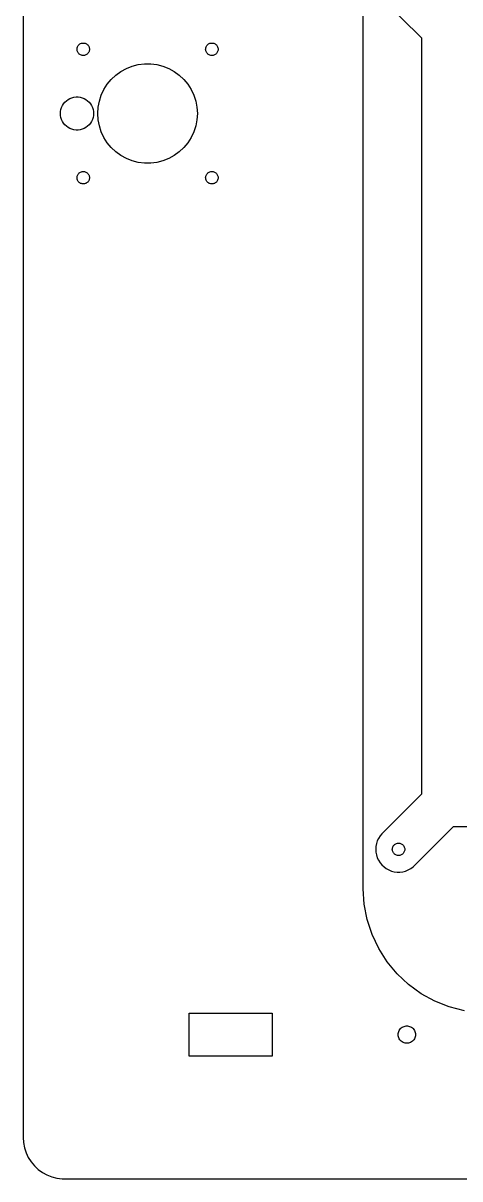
# Model space of a CAD drawing. Header units: millimetres. Extents: x -480 to 480, y 5 to 490.
# Drawn here: x 10 to 115.3, y 10 to 288.8 of the extents above; entities that cross this region are included whole.
import ezdxf

# ---------------------------------------------------------------- set-up
doc = ezdxf.new("R2010")
doc.units = ezdxf.units.MM
doc.layers.add('LANDS_plates_layer_1', color=1, linetype='Continuous')

msp = doc.modelspace()

# ---------------------------------------------------------------- linework, layer by layer
at = {"layer": 'LANDS_plates_layer_1'}
for points in [[(10, 440), (10, 20), (10, 20), (10.0788, 18.7467), (10.0788, 18.7467), (10.3142, 17.5131), (10.3142, 17.5131), (10.7022, 16.3187), (10.7022, 16.3187), (11.2369, 15.1824), (11.2369, 15.1824), (11.9098, 14.1221), (11.9098, 14.1221), (12.7103, 13.1545), (12.7103, 13.1545), (13.6257, 12.2949), (13.6257, 12.2949), (14.6417, 11.5567), (14.6417, 11.5567), (15.7422, 10.9517), (15.7422, 10.9517), (16.9098, 10.4894), (16.9098, 10.4894), (18.1262, 10.1771), (18.1262, 10.1771), (19.3721, 10.0197), (19.3721, 10.0197), (20, 10.0197), (20, 10.0197), (20, 10), (20, 10), (390, 10)], [(116.379, 50.5314), (112.729, 51.4683), (112.729, 51.4683), (109.227, 52.8552), (109.227, 52.8552), (105.925, 54.6702), (105.925, 54.6702), (102.877, 56.8846), (102.877, 56.8846), (100.131, 59.4636), (100.131, 59.4636), (97.7295, 62.3664), (97.7295, 62.3664), (95.7108, 65.5474), (95.7108, 65.5474), (94.1067, 68.9563), (94.1067, 68.9563), (92.9425, 72.5393), (92.9425, 72.5393), (92.2366, 76.24), (92.2366, 76.24), (92, 80), (92, 80), (92, 380)], [(96.4907, 294.735), (106, 285.226), (106, 285.226), (106, 102.774), (106, 102.774), (96.4907, 93.265), (96.4907, 93.265), (96.0504, 92.7328), (96.0504, 92.7328), (95.6803, 92.1496), (95.6803, 92.1496), (95.3862, 91.5247), (95.3862, 91.5247), (95.1728, 90.8678), (95.1728, 90.8678), (95.0434, 90.1893), (95.0434, 90.1893), (95, 89.5), (95, 89.5), (95.0434, 88.8107), (95.0434, 88.8107), (95.1728, 88.1322), (95.1728, 88.1322), (95.3862, 87.4753), (95.3862, 87.4753), (95.6803, 86.8503), (95.6803, 86.8503), (96.0504, 86.2672), (96.0504, 86.2672), (96.4907, 85.735), (96.4907, 85.735), (96.9942, 85.2622), (96.9942, 85.2622), (97.5529, 84.8562), (97.5529, 84.8562), (98.1582, 84.5234), (98.1582, 84.5234), (98.8004, 84.2692), (98.8004, 84.2692), (99.4694, 84.0974), (99.4694, 84.0974), (100.155, 84.0108), (100.155, 84.0108), (100.845, 84.0108), (100.845, 84.0108), (101.531, 84.0974)], [(24.4058, 281.003), (24.2189, 281.027), (24.2189, 281.027), (24.0365, 281.073), (24.0365, 281.073), (23.8613, 281.143), (23.8613, 281.143), (23.6963, 281.234), (23.6963, 281.234), (23.5439, 281.344), (23.5439, 281.344), (23.4066, 281.473), (23.4066, 281.473), (23.2865, 281.618), (23.2865, 281.618), (23.1855, 281.777), (23.1855, 281.777), (23.1053, 281.948), (23.1053, 281.948), (23.0471, 282.127), (23.0471, 282.127), (23.0118, 282.312), (23.0118, 282.312), (23, 282.5), (23, 282.5), (23.0118, 282.688), (23.0118, 282.688), (23.0471, 282.873), (23.0471, 282.873), (23.1053, 283.052), (23.1053, 283.052), (23.1855, 283.223), (23.1855, 283.223), (23.2865, 283.382), (23.2865, 283.382), (23.4066, 283.527), (23.4066, 283.527), (23.5439, 283.656), (23.5439, 283.656), (23.6963, 283.766), (23.6963, 283.766), (23.8613, 283.857), (23.8613, 283.857), (24.0365, 283.927), (24.0365, 283.927), (24.2189, 283.973), (24.2189, 283.973), (24.4058, 283.997), (24.4058, 283.997), (24.5942, 283.997), (24.5942, 283.997), (24.7811, 283.973), (24.7811, 283.973), (24.9635, 283.927), (24.9635, 283.927), (25.1387, 283.857), (25.1387, 283.857), (25.3037, 283.766), (25.3037, 283.766), (25.4561, 283.656), (25.4561, 283.656), (25.5934, 283.527), (25.5934, 283.527), (25.7135, 283.382), (25.7135, 283.382), (25.8145, 283.223), (25.8145, 283.223), (25.8947, 283.052), (25.8947, 283.052), (25.9529, 282.873), (25.9529, 282.873), (25.9882, 282.688), (25.9882, 282.688), (26, 282.5), (26, 282.5), (25.9882, 282.312), (25.9882, 282.312), (25.9529, 282.127), (25.9529, 282.127), (25.8947, 281.948), (25.8947, 281.948), (25.8145, 281.777), (25.8145, 281.777), (25.7135, 281.618), (25.7135, 281.618), (25.5934, 281.473), (25.5934, 281.473), (25.4561, 281.344), (25.4561, 281.344), (25.3037, 281.234), (25.3037, 281.234), (25.1387, 281.143), (25.1387, 281.143), (24.9635, 281.073), (24.9635, 281.073), (24.7811, 281.027), (24.7811, 281.027), (24.5942, 281.003), (24.5942, 281.003), (24.4058, 281.003)], [(55.4058, 281.003), (55.2189, 281.027), (55.2189, 281.027), (55.0365, 281.073), (55.0365, 281.073), (54.8613, 281.143), (54.8613, 281.143), (54.6963, 281.234), (54.6963, 281.234), (54.5439, 281.344), (54.5439, 281.344), (54.4065, 281.473), (54.4065, 281.473), (54.2865, 281.618), (54.2865, 281.618), (54.1855, 281.777), (54.1855, 281.777), (54.1053, 281.948), (54.1053, 281.948), (54.0471, 282.127), (54.0471, 282.127), (54.0118, 282.312), (54.0118, 282.312), (54, 282.5), (54, 282.5), (54.0118, 282.688), (54.0118, 282.688), (54.0471, 282.873), (54.0471, 282.873), (54.1053, 283.052), (54.1053, 283.052), (54.1855, 283.223), (54.1855, 283.223), (54.2865, 283.382), (54.2865, 283.382), (54.4065, 283.527), (54.4065, 283.527), (54.5439, 283.656), (54.5439, 283.656), (54.6963, 283.766), (54.6963, 283.766), (54.8613, 283.857), (54.8613, 283.857), (55.0365, 283.927), (55.0365, 283.927), (55.2189, 283.973), (55.2189, 283.973), (55.4058, 283.997), (55.4058, 283.997), (55.5942, 283.997), (55.5942, 283.997), (55.7811, 283.973), (55.7811, 283.973), (55.9635, 283.927), (55.9635, 283.927), (56.1387, 283.857), (56.1387, 283.857), (56.3037, 283.766), (56.3037, 283.766), (56.4561, 283.656), (56.4561, 283.656), (56.5934, 283.527), (56.5934, 283.527), (56.7135, 283.382), (56.7135, 283.382), (56.8145, 283.223), (56.8145, 283.223), (56.8947, 283.052), (56.8947, 283.052), (56.9529, 282.873), (56.9529, 282.873), (56.9882, 282.688), (56.9882, 282.688), (57, 282.5), (57, 282.5), (56.9882, 282.312), (56.9882, 282.312), (56.9529, 282.127), (56.9529, 282.127), (56.8947, 281.948), (56.8947, 281.948), (56.8145, 281.777), (56.8145, 281.777), (56.7135, 281.618), (56.7135, 281.618), (56.5934, 281.473), (56.5934, 281.473), (56.4561, 281.344), (56.4561, 281.344), (56.3037, 281.234), (56.3037, 281.234), (56.1387, 281.143), (56.1387, 281.143), (55.9635, 281.073), (55.9635, 281.073), (55.7811, 281.027), (55.7811, 281.027), (55.5942, 281.003), (55.5942, 281.003), (55.4058, 281.003)], [(39.2465, 255.024), (37.7514, 255.213), (37.7514, 255.213), (36.2918, 255.587), (36.2918, 255.587), (34.8907, 256.142), (34.8907, 256.142), (33.5701, 256.868), (33.5701, 256.868), (32.3509, 257.754), (32.3509, 257.754), (31.2524, 258.785), (31.2524, 258.785), (30.2918, 259.947), (30.2918, 259.947), (29.4843, 261.219), (29.4843, 261.219), (28.8427, 262.583), (28.8427, 262.583), (28.377, 264.016), (28.377, 264.016), (28.0946, 265.496), (28.0946, 265.496), (28, 267), (28, 267), (28.0946, 268.504), (28.0946, 268.504), (28.377, 269.984), (28.377, 269.984), (28.8427, 271.417), (28.8427, 271.417), (29.4843, 272.781), (29.4843, 272.781), (30.2918, 274.053), (30.2918, 274.053), (31.2524, 275.215), (31.2524, 275.215), (32.3509, 276.246), (32.3509, 276.246), (33.5701, 277.132), (33.5701, 277.132), (34.8907, 277.858), (34.8907, 277.858), (36.2918, 278.413), (36.2918, 278.413), (37.7514, 278.787), (37.7514, 278.787), (39.2465, 278.976), (39.2465, 278.976), (40.7535, 278.976), (40.7535, 278.976), (42.2486, 278.787), (42.2486, 278.787), (43.7082, 278.413), (43.7082, 278.413), (45.1093, 277.858), (45.1093, 277.858), (46.4299, 277.132), (46.4299, 277.132), (47.6491, 276.246), (47.6491, 276.246), (48.7476, 275.215), (48.7476, 275.215), (49.7082, 274.053), (49.7082, 274.053), (50.5157, 272.781), (50.5157, 272.781), (51.1573, 271.417), (51.1573, 271.417), (51.623, 269.984), (51.623, 269.984), (51.9054, 268.504), (51.9054, 268.504), (52, 267), (52, 267), (51.9054, 265.496), (51.9054, 265.496), (51.623, 264.016), (51.623, 264.016), (51.1573, 262.583), (51.1573, 262.583), (50.5157, 261.219), (50.5157, 261.219), (49.7082, 259.947), (49.7082, 259.947), (48.7476, 258.785), (48.7476, 258.785), (47.6491, 257.754), (47.6491, 257.754), (46.4299, 256.868), (46.4299, 256.868), (45.1093, 256.142), (45.1093, 256.142), (43.7082, 255.587), (43.7082, 255.587), (42.2486, 255.213), (42.2486, 255.213), (40.7535, 255.024), (40.7535, 255.024), (39.2465, 255.024)], [(22.7488, 263.008), (22.2505, 263.071), (22.2505, 263.071), (21.7639, 263.196), (21.7639, 263.196), (21.2969, 263.381), (21.2969, 263.381), (20.8567, 263.623), (20.8567, 263.623), (20.4503, 263.918), (20.4503, 263.918), (20.0841, 264.262), (20.0841, 264.262), (19.7639, 264.649), (19.7639, 264.649), (19.4948, 265.073), (19.4948, 265.073), (19.2809, 265.528), (19.2809, 265.528), (19.1257, 266.005), (19.1257, 266.005), (19.0316, 266.499), (19.0316, 266.499), (19, 267), (19, 267), (19.0316, 267.501), (19.0316, 267.501), (19.1257, 267.995), (19.1257, 267.995), (19.2809, 268.472), (19.2809, 268.472), (19.4948, 268.927), (19.4948, 268.927), (19.7639, 269.351), (19.7639, 269.351), (20.0841, 269.738), (20.0841, 269.738), (20.4503, 270.082), (20.4503, 270.082), (20.8567, 270.377), (20.8567, 270.377), (21.2969, 270.619), (21.2969, 270.619), (21.7639, 270.804), (21.7639, 270.804), (22.2505, 270.929), (22.2505, 270.929), (22.7488, 270.992), (22.7488, 270.992), (23.2512, 270.992), (23.2512, 270.992), (23.7495, 270.929), (23.7495, 270.929), (24.2361, 270.804), (24.2361, 270.804), (24.7031, 270.619), (24.7031, 270.619), (25.1433, 270.377), (25.1433, 270.377), (25.5497, 270.082), (25.5497, 270.082), (25.9159, 269.738), (25.9159, 269.738), (26.2361, 269.351), (26.2361, 269.351), (26.5052, 268.927), (26.5052, 268.927), (26.7191, 268.472), (26.7191, 268.472), (26.8743, 267.995), (26.8743, 267.995), (26.9685, 267.501), (26.9685, 267.501), (27, 267), (27, 267), (26.9685, 266.499), (26.9685, 266.499), (26.8743, 266.005), (26.8743, 266.005), (26.7191, 265.528), (26.7191, 265.528), (26.5052, 265.073), (26.5052, 265.073), (26.2361, 264.649), (26.2361, 264.649), (25.9159, 264.262), (25.9159, 264.262), (25.5497, 263.918), (25.5497, 263.918), (25.1433, 263.623), (25.1433, 263.623), (24.7031, 263.381), (24.7031, 263.381), (24.2361, 263.196), (24.2361, 263.196), (23.7495, 263.071), (23.7495, 263.071), (23.2512, 263.008), (23.2512, 263.008), (22.7488, 263.008)], [(24.4058, 250.003), (24.2189, 250.027), (24.2189, 250.027), (24.0365, 250.073), (24.0365, 250.073), (23.8613, 250.143), (23.8613, 250.143), (23.6963, 250.234), (23.6963, 250.234), (23.5439, 250.344), (23.5439, 250.344), (23.4066, 250.473), (23.4066, 250.473), (23.2865, 250.618), (23.2865, 250.618), (23.1855, 250.777), (23.1855, 250.777), (23.1053, 250.948), (23.1053, 250.948), (23.0471, 251.127), (23.0471, 251.127), (23.0118, 251.312), (23.0118, 251.312), (23, 251.5), (23, 251.5), (23.0118, 251.688), (23.0118, 251.688), (23.0471, 251.873), (23.0471, 251.873), (23.1053, 252.052), (23.1053, 252.052), (23.1855, 252.223), (23.1855, 252.223), (23.2865, 252.382), (23.2865, 252.382), (23.4066, 252.527), (23.4066, 252.527), (23.5439, 252.656), (23.5439, 252.656), (23.6963, 252.766), (23.6963, 252.766), (23.8613, 252.857), (23.8613, 252.857), (24.0365, 252.927), (24.0365, 252.927), (24.2189, 252.973), (24.2189, 252.973), (24.4058, 252.997), (24.4058, 252.997), (24.5942, 252.997), (24.5942, 252.997), (24.7811, 252.973), (24.7811, 252.973), (24.9635, 252.927), (24.9635, 252.927), (25.1387, 252.857), (25.1387, 252.857), (25.3037, 252.766), (25.3037, 252.766), (25.4561, 252.656), (25.4561, 252.656), (25.5934, 252.527), (25.5934, 252.527), (25.7135, 252.382), (25.7135, 252.382), (25.8145, 252.223), (25.8145, 252.223), (25.8947, 252.052), (25.8947, 252.052), (25.9529, 251.873), (25.9529, 251.873), (25.9882, 251.688), (25.9882, 251.688), (26, 251.5), (26, 251.5), (25.9882, 251.312), (25.9882, 251.312), (25.9529, 251.127), (25.9529, 251.127), (25.8947, 250.948), (25.8947, 250.948), (25.8145, 250.777), (25.8145, 250.777), (25.7135, 250.618), (25.7135, 250.618), (25.5934, 250.473), (25.5934, 250.473), (25.4561, 250.344), (25.4561, 250.344), (25.3037, 250.234), (25.3037, 250.234), (25.1387, 250.143), (25.1387, 250.143), (24.9635, 250.073), (24.9635, 250.073), (24.7811, 250.027), (24.7811, 250.027), (24.5942, 250.003), (24.5942, 250.003), (24.4058, 250.003)], [(55.4058, 250.003), (55.2189, 250.027), (55.2189, 250.027), (55.0365, 250.073), (55.0365, 250.073), (54.8613, 250.143), (54.8613, 250.143), (54.6963, 250.234), (54.6963, 250.234), (54.5439, 250.344), (54.5439, 250.344), (54.4065, 250.473), (54.4065, 250.473), (54.2865, 250.618), (54.2865, 250.618), (54.1855, 250.777), (54.1855, 250.777), (54.1053, 250.948), (54.1053, 250.948), (54.0471, 251.127), (54.0471, 251.127), (54.0118, 251.312), (54.0118, 251.312), (54, 251.5), (54, 251.5), (54.0118, 251.688), (54.0118, 251.688), (54.0471, 251.873), (54.0471, 251.873), (54.1053, 252.052), (54.1053, 252.052), (54.1855, 252.223), (54.1855, 252.223), (54.2865, 252.382), (54.2865, 252.382), (54.4065, 252.527), (54.4065, 252.527), (54.5439, 252.656), (54.5439, 252.656), (54.6963, 252.766), (54.6963, 252.766), (54.8613, 252.857), (54.8613, 252.857), (55.0365, 252.927), (55.0365, 252.927), (55.2189, 252.973), (55.2189, 252.973), (55.4058, 252.997), (55.4058, 252.997), (55.5942, 252.997), (55.5942, 252.997), (55.7811, 252.973), (55.7811, 252.973), (55.9635, 252.927), (55.9635, 252.927), (56.1387, 252.857), (56.1387, 252.857), (56.3037, 252.766), (56.3037, 252.766), (56.4561, 252.656), (56.4561, 252.656), (56.5934, 252.527), (56.5934, 252.527), (56.7135, 252.382), (56.7135, 252.382), (56.8145, 252.223), (56.8145, 252.223), (56.8947, 252.052), (56.8947, 252.052), (56.9529, 251.873), (56.9529, 251.873), (56.9882, 251.688), (56.9882, 251.688), (57, 251.5), (57, 251.5), (56.9882, 251.312), (56.9882, 251.312), (56.9529, 251.127), (56.9529, 251.127), (56.8947, 250.948), (56.8947, 250.948), (56.8145, 250.777), (56.8145, 250.777), (56.7135, 250.618), (56.7135, 250.618), (56.5934, 250.473), (56.5934, 250.473), (56.4561, 250.344), (56.4561, 250.344), (56.3037, 250.234), (56.3037, 250.234), (56.1387, 250.143), (56.1387, 250.143), (55.9635, 250.073), (55.9635, 250.073), (55.7811, 250.027), (55.7811, 250.027), (55.5942, 250.003), (55.5942, 250.003), (55.4058, 250.003)], [(101.531, 84.0974), (102.2, 84.2692), (102.2, 84.2692), (102.842, 84.5234), (102.842, 84.5234), (103.447, 84.8562), (103.447, 84.8562), (104.006, 85.2622), (104.006, 85.2622), (104.509, 85.735), (104.509, 85.735), (113.774, 95), (113.774, 95), (194, 95)], [(100.406, 88.0029), (100.219, 88.0266), (100.219, 88.0266), (100.036, 88.0734), (100.036, 88.0734), (99.8613, 88.1427), (99.8613, 88.1427), (99.6963, 88.2335), (99.6963, 88.2335), (99.5439, 88.3442), (99.5439, 88.3442), (99.4065, 88.4732), (99.4065, 88.4732), (99.2865, 88.6183), (99.2865, 88.6183), (99.1855, 88.7774), (99.1855, 88.7774), (99.1053, 88.9478), (99.1053, 88.9478), (99.0471, 89.127), (99.0471, 89.127), (99.0118, 89.312), (99.0118, 89.312), (99, 89.5), (99, 89.5), (99.0118, 89.688), (99.0118, 89.688), (99.0471, 89.873), (99.0471, 89.873), (99.1053, 90.0522), (99.1053, 90.0522), (99.1855, 90.2226), (99.1855, 90.2226), (99.2865, 90.3817), (99.2865, 90.3817), (99.4065, 90.5268), (99.4065, 90.5268), (99.5439, 90.6558), (99.5439, 90.6558), (99.6963, 90.7665), (99.6963, 90.7665), (99.8613, 90.8572), (99.8613, 90.8572), (100.036, 90.9266), (100.036, 90.9266), (100.219, 90.9734), (100.219, 90.9734), (100.406, 90.997), (100.406, 90.997), (100.594, 90.997), (100.594, 90.997), (100.781, 90.9734), (100.781, 90.9734), (100.964, 90.9266), (100.964, 90.9266), (101.139, 90.8572), (101.139, 90.8572), (101.304, 90.7665), (101.304, 90.7665), (101.456, 90.6558), (101.456, 90.6558), (101.593, 90.5268), (101.593, 90.5268), (101.714, 90.3817), (101.714, 90.3817), (101.814, 90.2226), (101.814, 90.2226), (101.895, 90.0522), (101.895, 90.0522), (101.953, 89.873), (101.953, 89.873), (101.988, 89.688), (101.988, 89.688), (102, 89.5), (102, 89.5), (101.988, 89.312), (101.988, 89.312), (101.953, 89.127), (101.953, 89.127), (101.895, 88.9478), (101.895, 88.9478), (101.814, 88.7774), (101.814, 88.7774), (101.714, 88.6183), (101.714, 88.6183), (101.593, 88.4732), (101.593, 88.4732), (101.456, 88.3442), (101.456, 88.3442), (101.304, 88.2335), (101.304, 88.2335), (101.139, 88.1427), (101.139, 88.1427), (100.964, 88.0734), (100.964, 88.0734), (100.781, 88.0266), (100.781, 88.0266), (100.594, 88.0029), (100.594, 88.0029), (100.406, 88.0029)], [(50, 39.6), (50, 50), (50, 50), (70, 50), (70, 50), (70, 39.6), (70, 39.6), (50, 39.6)], [(102.368, 42.7041), (102.106, 42.7372), (102.106, 42.7372), (101.851, 42.8028), (101.851, 42.8028), (101.606, 42.8998), (101.606, 42.8998), (101.375, 43.0269), (101.375, 43.0269), (101.161, 43.1819), (101.161, 43.1819), (100.969, 43.3624), (100.969, 43.3624), (100.801, 43.5656), (100.801, 43.5656), (100.66, 43.7883), (100.66, 43.7883), (100.547, 44.0269), (100.547, 44.0269), (100.466, 44.2777), (100.466, 44.2777), (100.417, 44.5368), (100.417, 44.5368), (100.4, 44.8), (100.4, 44.8), (100.417, 45.0632), (100.417, 45.0632), (100.466, 45.3222), (100.466, 45.3222), (100.547, 45.573), (100.547, 45.573), (100.66, 45.8117), (100.66, 45.8117), (100.801, 46.0343), (100.801, 46.0343), (100.969, 46.2375), (100.969, 46.2375), (101.161, 46.4181), (101.161, 46.4181), (101.375, 46.5731), (101.375, 46.5731), (101.606, 46.7001), (101.606, 46.7001), (101.851, 46.7972), (101.851, 46.7972), (102.106, 46.8628), (102.106, 46.8628), (102.368, 46.8958), (102.368, 46.8958), (102.632, 46.8958), (102.632, 46.8958), (102.893, 46.8628), (102.893, 46.8628), (103.149, 46.7972), (103.149, 46.7972), (103.394, 46.7001), (103.394, 46.7001), (103.625, 46.5731), (103.625, 46.5731), (103.839, 46.4181), (103.839, 46.4181), (104.031, 46.2375), (104.031, 46.2375), (104.199, 46.0343), (104.199, 46.0343), (104.34, 45.8117), (104.34, 45.8117), (104.453, 45.573), (104.453, 45.573), (104.534, 45.3222), (104.534, 45.3222), (104.583, 45.0632), (104.583, 45.0632), (104.6, 44.8), (104.6, 44.8), (104.583, 44.5368), (104.583, 44.5368), (104.534, 44.2777), (104.534, 44.2777), (104.453, 44.0269), (104.453, 44.0269), (104.34, 43.7883), (104.34, 43.7883), (104.199, 43.5656), (104.199, 43.5656), (104.031, 43.3624), (104.031, 43.3624), (103.839, 43.1819), (103.839, 43.1819), (103.625, 43.0269), (103.625, 43.0269), (103.394, 42.8998), (103.394, 42.8998), (103.149, 42.8028), (103.149, 42.8028), (102.893, 42.7372), (102.893, 42.7372), (102.632, 42.7041), (102.632, 42.7041), (102.368, 42.7041)]]:
    msp.add_lwpolyline(points, dxfattribs=at)

doc.saveas('drawing.dxf')
